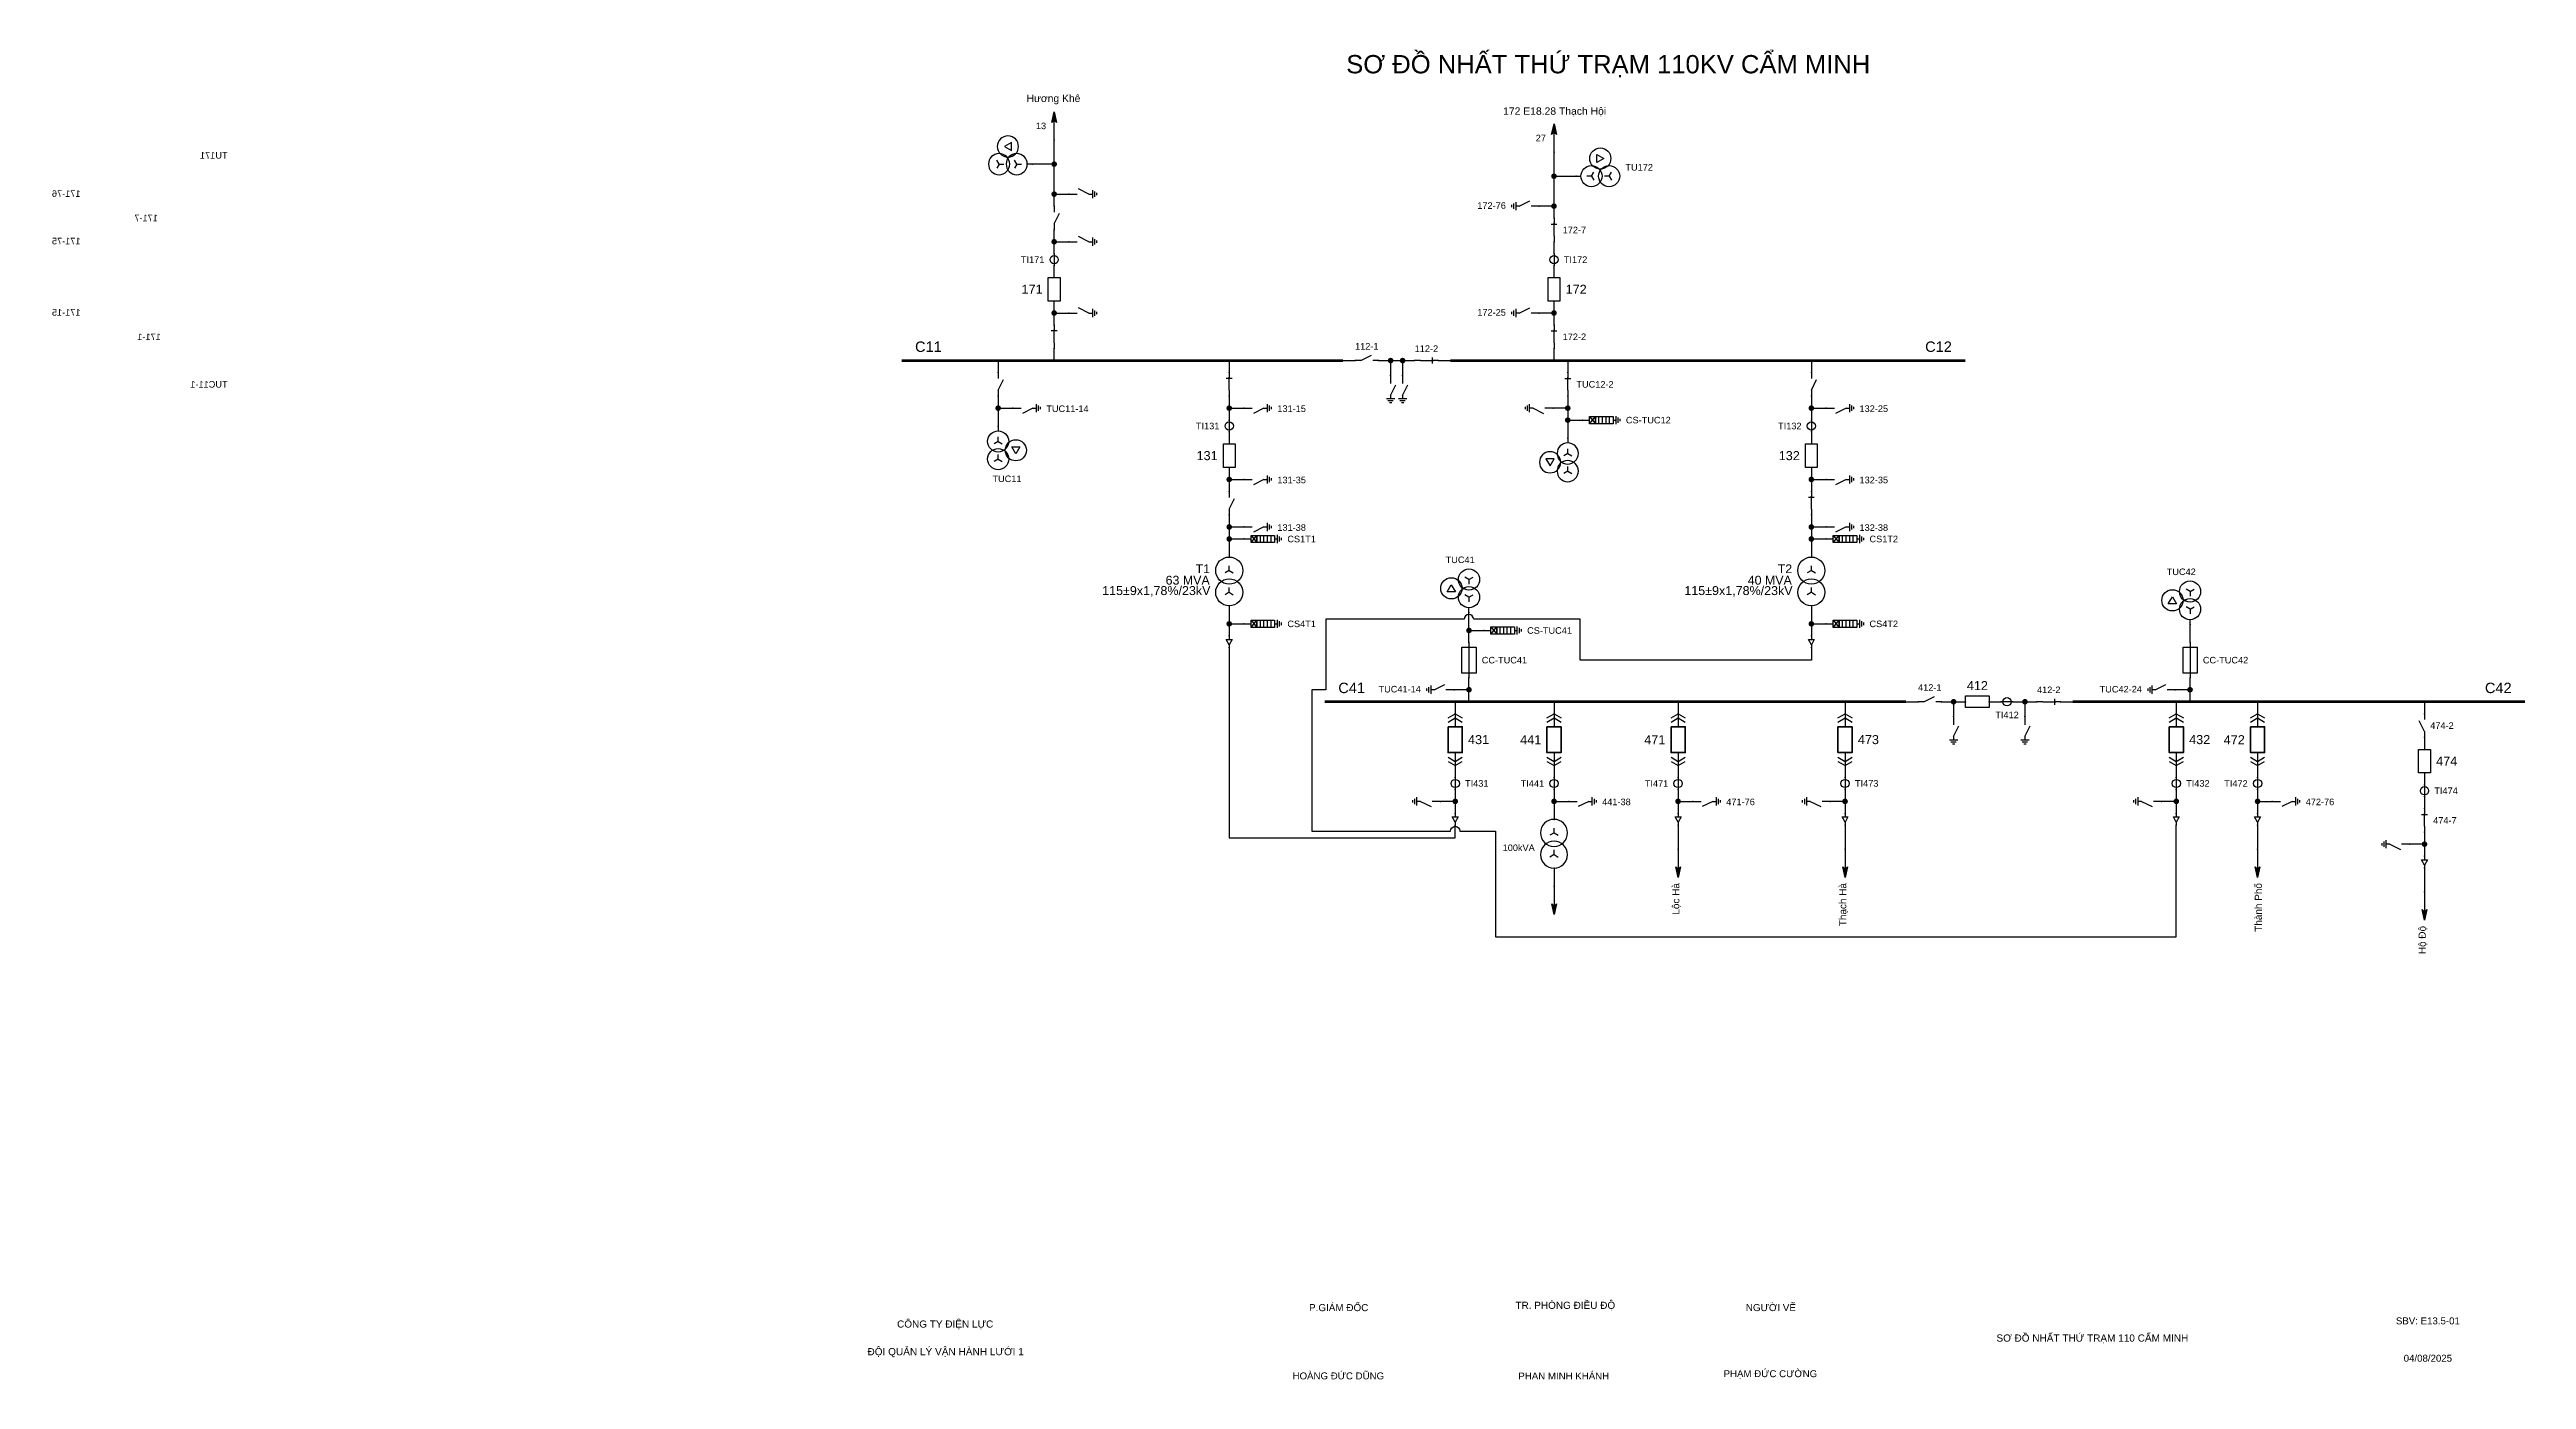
# Model space of a CAD drawing. Header units: millimetres. Extents: x -379 to 411, y 7 to 290.
# Drawn here: x -115 to 411, y 7 to 290 of the extents above; entities that cross this region are included whole.
import ezdxf

# ---------------------------------------------------------------- set-up
doc = ezdxf.new("R2010")
doc.units = ezdxf.units.MM
for name, color, linetype, lineweight in [('BUSBAR_110KV', 1, 'Continuous', 50), ('BUSBAR_22KV', 5, 'Continuous', 50), ('HV_110KV', 1, 'Continuous', 25), ('MV_22KV', 5, 'Continuous', 25), ('SLD_OTHER', 7, 'Continuous', 25)]:
    doc.layers.add(name, color=color, linetype=linetype, lineweight=lineweight)
doc.layers.add('SYM_PORTS', color=8, linetype='Continuous', plot=False)
doc.layers.add('TEXT', color=7, linetype='Continuous')
doc.styles.add('SLD_TEXT', font='arial.ttf')

# ---------------------------------------------------------------- blocks, each defined once
blk = doc.blocks.new('SYM_DISCONNECTOR_CLOSED')
at = {"lineweight": 25}
for points in [[(-0.625, 1.25), (0.625, 1.25)], [(0, 2.5), (0, 1.25)], [(0, -1.25), (0, 1.5)], [(0, -1.25), (0, -2.5)]]:
    blk.add_lwpolyline(points, dxfattribs=at)
at = {"layer": 'SYM_PORTS'}
for p in [(0, 2.5), (0, -2.5)]:
    blk.add_point(p, dxfattribs=at)
blk.add_attdef('DEVICE_CODE', (1.625, -0.5), '', height=2)
blk = doc.blocks.new('SYM_EARTHING_SWITCH_OPEN')
at = {"lineweight": 25}
for points in [[(0, -1.25), (-1.125, 1)], [(0, 3), (0, 1.25)], [(-0.875, -2), (0.875, -2)], [(-0.5625, -2.4375), (0.5625, -2.4375)], [(-0.25, -2.875), (0.25, -2.875)], [(0, -1.25), (0, -2)]]:
    blk.add_lwpolyline(points, dxfattribs=at)
at = {"layer": 'SYM_PORTS'}
blk.add_point((0, 3), dxfattribs=at)
blk.add_attdef('DEVICE_CODE', (1.875, 0), '', height=2)
blk = doc.blocks.new('SYM_CIRCUIT_BREAKER')
at = {"lineweight": 25}
blk.add_lwpolyline([(-1.25, 2.5), (1.25, 2.5), (1.25, -2.5), (-1.25, -2.5)], close=True, dxfattribs=at)
at = {"layer": 'SYM_PORTS'}
for p in [(0, 2.5), (0, -2.5)]:
    blk.add_point(p, dxfattribs=at)
blk.add_attdef('DEVICE_CODE', (2.25, -0.5), '', height=2)
at = {"flags": 1}
blk.add_attdef('RATING', (2.25, -3.5), '', height=2, dxfattribs=at)
blk = doc.blocks.new('SYM_CURRENT_TRANSFORMER')
at = {"lineweight": 25}
blk.add_lwpolyline([(0, 1.25), (0, -1.25)], dxfattribs=at)
blk.add_circle((0, 0), 0.875, dxfattribs=at)
at = {"layer": 'SYM_PORTS'}
for p in [(0, 1.25), (0, -1.25)]:
    blk.add_point(p, dxfattribs=at)
blk.add_attdef('DEVICE_CODE', (1.875, -1.75), '', height=2)
at = {"flags": 1}
blk.add_attdef('RATIO', (1.875, -4.75), '', height=2, dxfattribs=at)
blk = doc.blocks.new('SYM_DISCONNECTOR_OPEN')
at = {"lineweight": 25}
for points in [[(0, -1.25), (-1.125, 1)], [(0, 2.5), (0, 1.25)], [(0, -1.25), (0, -2.5)]]:
    blk.add_lwpolyline(points, dxfattribs=at)
at = {"layer": 'SYM_PORTS'}
for p in [(0, 2.5), (0, -2.5)]:
    blk.add_point(p, dxfattribs=at)
blk.add_attdef('DEVICE_CODE', (1, -0.5), '', height=2)
blk = doc.blocks.new('SYM_VOLTAGE_TRANSFORMER')
at = {"lineweight": 25}
for points in [[(0, 1.375), (-0.8625, 0.875)], [(0, 4.625), (0, 3.625)], [(0, 1.375), (0, 2.375)], [(0, 1.375), (0.8625, 0.875)], [(0, -2.375), (-0.8625, -2.875)], [(0, -2.375), (0, -1.375)], [(0, -2.375), (0.8625, -2.875)]]:
    blk.add_lwpolyline(points, dxfattribs=at)
blk.add_lwpolyline([(2.875, 0.25), (4.625, 0.25), (3.75, -1.25)], close=True, dxfattribs=at)
for centre in [(0, 1.375), (3.75, -0.5), (0, -2.375)]:
    blk.add_circle(centre, 2.25, dxfattribs=at)
at = {"layer": 'SYM_PORTS'}
blk.add_point((0, 4.625), dxfattribs=at)
blk.add_attdef('DEVICE_CODE', (7, 1.625), '', height=2)
at = {"flags": 1}
blk.add_attdef('RATIO', (7, -1.375), '', height=2, dxfattribs=at)
blk = doc.blocks.new('SYM_LINE_FEEDER_ARROW')
blk.add_hatch(color=7).paths.add_polyline_path([(0, -3), (-0.5, -0.75), (0, -1.25), (0.5, -0.75)])
at = {"lineweight": 25}
blk.add_lwpolyline([(0, 3), (0, -1.25)], dxfattribs=at)
blk.add_lwpolyline([(0, -3), (-0.5, -0.75), (0, -1.25), (0.5, -0.75)], close=True, dxfattribs=at)
at = {"layer": 'SYM_PORTS'}
blk.add_point((0, 3), dxfattribs=at)
blk.add_attdef('LINE_NAME', (1.5, 0), '', height=2)
blk = doc.blocks.new('SYM_SURGE_ARRESTER')
at = {"lineweight": 25}
for points in [[(-0.75, 2.5), (0.75, 2.5), (0.75, 1.25), (-0.75, 1.25)], [(-0.75, 1.25), (0.75, 1.25), (0.75, -2.5), (-0.75, -2.5)]]:
    blk.add_lwpolyline(points, close=True, dxfattribs=at)
for points in [[(-0.75, 2.5), (0.75, 1.25)], [(0.75, 2.5), (-0.75, 1.25)], [(-0.75, 0.5), (0.75, 0.5)], [(0, 4), (0, 2.5)], [(-0.875, -3.125), (0.875, -3.125)], [(-0.75, -0.25), (0.75, -0.25)], [(-0.75, -1), (0.75, -1)], [(-0.75, -1.75), (0.75, -1.75)], [(-0.5625, -3.5625), (0.5625, -3.5625)], [(-0.25, -4), (0.25, -4)], [(0, -2.5), (0, -3.125)]]:
    blk.add_lwpolyline(points, dxfattribs=at)
at = {"layer": 'SYM_PORTS'}
blk.add_point((0, 4), dxfattribs=at)
blk.add_attdef('DEVICE_CODE', (1.875, 1), '', height=2)
blk = doc.blocks.new('SYM_TRANSFORMER_2W')
at = {"lineweight": 25}
for points in [[(0, 2.3125), (-0.8625, 1.8125)], [(0, 2.3125), (0, 3.3125)], [(0, 2.3125), (0.8625, 1.8125)], [(0, -2.3125), (-0.8625, -2.8125)], [(0, -2.3125), (0, -1.3125)], [(0, -2.3125), (0.8625, -2.8125)]]:
    blk.add_lwpolyline(points, dxfattribs=at)
for centre in [(0, 2.3125), (0, -2.3125)]:
    blk.add_circle(centre, 2.875, dxfattribs=at)
at = {"layer": 'SYM_PORTS'}
for p in [(0, 5.1875), (0, -5.1875)]:
    blk.add_point(p, dxfattribs=at)
blk.add_attdef('DEVICE_CODE', (3.875, 2.1875), '', height=2)
at = {"flags": 1}
for tag, p in [('POWER', (3.875, -0.8125)), ('VOLTAGE_RATIO', (3.875, -3.8125))]:
    blk.add_attdef(tag, p, '', height=2, dxfattribs=at)
blk = doc.blocks.new('SYM_CABLE_TERMINATION')
at = {"lineweight": 25}
blk.add_lwpolyline([(-0.625, 0.5), (0.625, 0.5), (0, -0.625)], close=True, dxfattribs=at)
for points in [[(0, 1.25), (0, 0.5)], [(0, -0.625), (0, -1.25)]]:
    blk.add_lwpolyline(points, dxfattribs=at)
at = {"layer": 'SYM_PORTS'}
for p in [(0, 1.25), (0, -1.25)]:
    blk.add_point(p, dxfattribs=at)
blk = doc.blocks.new('SYM_DRAWOUT_BREAKER')
at = {"lineweight": 25}
for points in [[(-1.5, 4.625), (0, 5.5), (1.5, 4.625)], [(0, 5.5), (0, 2.75)], [(-1.5, 3.75), (0, 4.625), (1.5, 3.75)], [(-1.5, -3.75), (0, -4.625), (1.5, -3.75)], [(-1.5, -4.625), (0, -5.5), (1.5, -4.625)], [(0, -2.75), (0, -5.5)]]:
    blk.add_lwpolyline(points, dxfattribs=at)
at = {"lineweight": 35}
blk.add_lwpolyline([(-1.5, 2.75), (1.5, 2.75), (1.5, -2.75), (-1.5, -2.75)], close=True, dxfattribs=at)
at = {"layer": 'SYM_PORTS'}
for p in [(0, 5.5), (0, -5.5)]:
    blk.add_point(p, dxfattribs=at)
blk.add_attdef('DEVICE_CODE', (2.5, 2.5), '', height=2)
at = {"flags": 1}
blk.add_attdef('RATING', (2.5, -0.5), '', height=2, dxfattribs=at)
blk = doc.blocks.new('SYM_FUSE_DISCONNECTOR')
at = {"lineweight": 25}
blk.add_lwpolyline([(-1.5, 2.75), (1.5, 2.75), (1.5, -2.75), (-1.5, -2.75)], close=True, dxfattribs=at)
blk.add_lwpolyline([(0, 3.75), (0, -3.75)], dxfattribs=at)
at = {"layer": 'SYM_PORTS'}
for p in [(0, 3.75), (0, -3.75)]:
    blk.add_point(p, dxfattribs=at)
blk.add_attdef('DEVICE_CODE', (2.5, 0.75), '', height=2)
at = {"flags": 1}
blk.add_attdef('RATING', (2.5, -2.25), '', height=2, dxfattribs=at)

msp = doc.modelspace()

# ---------------------------------------------------------------- hatches: boundary and pattern name
at = {"layer": 'HV_110KV'}
h = msp.add_hatch(color=7, dxfattribs=at)
edge = h.paths.add_edge_path()
edge.add_arc((98.29, 265.69), 0.6, 0, 360)
h = msp.add_hatch(color=7, dxfattribs=at)
edge = h.paths.add_edge_path()
edge.add_arc((204.45, 263.13), 0.6, 0, 360)
h = msp.add_hatch(color=7, dxfattribs=at)
edge = h.paths.add_edge_path()
edge.add_arc((98.29, 259.31), 0.6, 0, 360)
h = msp.add_hatch(color=7, dxfattribs=at)
edge = h.paths.add_edge_path()
edge.add_arc((204.45, 256.76), 0.6, 0, 360)
h = msp.add_hatch(color=7, dxfattribs=at)
edge = h.paths.add_edge_path()
edge.add_arc((98.29, 249.2), 0.6, 0, 360)
h = msp.add_hatch(color=7, dxfattribs=at)
edge = h.paths.add_edge_path()
edge.add_arc((98.29, 234.05), 0.6, 0, 360)
h = msp.add_hatch(color=7, dxfattribs=at)
edge = h.paths.add_edge_path()
edge.add_arc((204.45, 234.05), 0.6, 0, 360)
h = msp.add_hatch(color=7, dxfattribs=at)
edge = h.paths.add_edge_path()
edge.add_arc((169.75, 223.95), 0.6, 0, 360)
h = msp.add_hatch(color=7, dxfattribs=at)
edge = h.paths.add_edge_path()
edge.add_arc((172.3, 223.95), 0.6, 0, 360)
h = msp.add_hatch(color=7, dxfattribs=at)
edge = h.paths.add_edge_path()
edge.add_arc((86.39, 213.84), 0.6, 0, 360)
h = msp.add_hatch(color=7, dxfattribs=at)
edge = h.paths.add_edge_path()
edge.add_arc((135.47, 213.84), 0.6, 0, 360)
h = msp.add_hatch(color=7, dxfattribs=at)
edge = h.paths.add_edge_path()
edge.add_arc((207.37, 213.84), 0.6, 0, 360)
h = msp.add_hatch(color=7, dxfattribs=at)
edge = h.paths.add_edge_path()
edge.add_arc((207.37, 211.29), 0.6, 0, 360)
h = msp.add_hatch(color=7, dxfattribs=at)
edge = h.paths.add_edge_path()
edge.add_arc((259.11, 213.84), 0.6, 0, 360)
h = msp.add_hatch(color=7, dxfattribs=at)
edge = h.paths.add_edge_path()
edge.add_arc((135.47, 198.69), 0.6, 0, 360)
h = msp.add_hatch(color=7, dxfattribs=at)
edge = h.paths.add_edge_path()
edge.add_arc((259.11, 198.69), 0.6, 0, 360)
h = msp.add_hatch(color=7, dxfattribs=at)
edge = h.paths.add_edge_path()
edge.add_arc((135.47, 188.59), 0.6, 0, 360)
h = msp.add_hatch(color=7, dxfattribs=at)
edge = h.paths.add_edge_path()
edge.add_arc((135.47, 186.04), 0.6, 0, 360)
h = msp.add_hatch(color=7, dxfattribs=at)
edge = h.paths.add_edge_path()
edge.add_arc((259.11, 188.59), 0.6, 0, 360)
h = msp.add_hatch(color=7, dxfattribs=at)
edge = h.paths.add_edge_path()
edge.add_arc((259.11, 186.04), 0.6, 0, 360)
at = {"layer": 'MV_22KV'}
h = msp.add_hatch(color=7, dxfattribs=at)
edge = h.paths.add_edge_path()
edge.add_arc((135.47, 168.01), 0.6, 0, 360)
h = msp.add_hatch(color=7, dxfattribs=at)
edge = h.paths.add_edge_path()
edge.add_arc((259.11, 168.01), 0.6, 0, 360)
h = msp.add_hatch(color=7, dxfattribs=at)
edge = h.paths.add_edge_path()
edge.add_arc((186.39, 166.6), 0.6, 0, 360)
h = msp.add_hatch(color=7, dxfattribs=at)
edge = h.paths.add_edge_path()
edge.add_arc((186.39, 154), 0.6, 0, 360)
h = msp.add_hatch(color=7, dxfattribs=at)
edge = h.paths.add_edge_path()
edge.add_arc((339.55, 154), 0.6, 0, 360)
h = msp.add_hatch(color=7, dxfattribs=at)
edge = h.paths.add_edge_path()
edge.add_arc((289.32, 151.45), 0.6, 0, 360)
h = msp.add_hatch(color=7, dxfattribs=at)
edge = h.paths.add_edge_path()
edge.add_arc((304.48, 151.45), 0.6, 0, 360)
h = msp.add_hatch(color=7, dxfattribs=at)
edge = h.paths.add_edge_path()
edge.add_arc((183.47, 130.29), 0.6, 0, 360)
h = msp.add_hatch(color=7, dxfattribs=at)
edge = h.paths.add_edge_path()
edge.add_arc((204.46, 130.29), 0.6, 0, 360)
h = msp.add_hatch(color=7, dxfattribs=at)
edge = h.paths.add_edge_path()
edge.add_arc((230.81, 130.29), 0.6, 0, 360)
h = msp.add_hatch(color=7, dxfattribs=at)
edge = h.paths.add_edge_path()
edge.add_arc((266.27, 130.29), 0.6, 0, 360)
h = msp.add_hatch(color=7, dxfattribs=at)
edge = h.paths.add_edge_path()
edge.add_arc((336.63, 130.29), 0.6, 0, 360)
h = msp.add_hatch(color=7, dxfattribs=at)
edge = h.paths.add_edge_path()
edge.add_arc((353.89, 130.29), 0.6, 0, 360)
h = msp.add_hatch(color=7, dxfattribs=at)
edge = h.paths.add_edge_path()
edge.add_arc((389.35, 121.19), 0.6, 0, 360)

# ---------------------------------------------------------------- linework, layer by layer
at = {"layer": 'BUSBAR_110KV', "const_width": 0.554}
for points in [[(65.86, 223.95), (159.64, 223.95)], [(182.4, 223.95), (291.83, 223.95)]]:
    msp.add_lwpolyline(points, dxfattribs=at)
at = {"layer": 'BUSBAR_22KV', "const_width": 0.554}
for points in [[(155.76, 151.45), (279.22, 151.45)], [(314.58, 151.45), (410.72, 151.45)]]:
    msp.add_lwpolyline(points, dxfattribs=at)
at = {"layer": 'HV_110KV'}
for points in [[(98.29, 265.69), (98.29, 270.79)], [(98.29, 265.69), (93.59, 265.69)], [(98.29, 259.31), (98.29, 265.69)], [(204.45, 263.13), (204.45, 268.24)], [(204.45, 256.76), (204.45, 263.13)], [(204.45, 263.13), (209.15, 263.13)], [(98.29, 256.76), (98.29, 259.31)], [(98.29, 259.31), (101.42, 259.31)], [(204.45, 256.76), (201.32, 256.76)], [(204.45, 254.2), (204.45, 256.76)], [(98.29, 249.2), (98.29, 251.76)], [(98.29, 246.65), (98.29, 249.2)], [(98.29, 249.2), (101.42, 249.2)], [(204.45, 246.65), (204.45, 249.2)], [(98.29, 241.6), (98.29, 244.15)], [(204.45, 241.6), (204.45, 244.15)], [(98.29, 234.05), (98.29, 236.6)], [(98.29, 231.5), (98.29, 234.05)], [(98.29, 234.05), (101.42, 234.05)], [(204.45, 234.05), (201.32, 234.05)], [(204.45, 234.05), (204.45, 236.6)], [(204.45, 231.5), (204.45, 234.05)], [(98.29, 223.95), (98.29, 226.5)], [(204.45, 223.95), (204.45, 226.5)], [(86.39, 223.95), (86.39, 221.4)], [(135.47, 223.95), (135.47, 221.4)], [(159.64, 223.95), (162.19, 223.95)], [(167.19, 223.95), (169.75, 223.95)], [(169.75, 223.95), (169.75, 220.81)], [(169.75, 223.95), (172.3, 223.95)], [(172.3, 223.95), (172.3, 220.81)], [(172.3, 223.95), (174.85, 223.95)], [(179.85, 223.95), (182.4, 223.95)], [(207.37, 223.95), (207.37, 221.4)], [(259.11, 223.95), (259.11, 221.4)], [(86.39, 216.4), (86.39, 213.84)], [(135.47, 216.4), (135.47, 213.84)], [(207.37, 216.4), (207.37, 213.84)], [(259.11, 216.4), (259.11, 213.84)], [(86.39, 213.84), (89.53, 213.84)], [(86.39, 213.84), (86.39, 210.02)], [(135.47, 213.84), (138.6, 213.84)], [(135.47, 213.84), (135.47, 211.29)], [(207.37, 213.84), (204.24, 213.84)], [(207.37, 213.84), (207.37, 211.29)], [(207.37, 211.29), (210.5, 211.29)], [(207.37, 211.29), (207.37, 207.47)], [(259.11, 213.84), (262.25, 213.84)], [(259.11, 213.84), (259.11, 211.29)], [(135.47, 208.79), (135.47, 206.24)], [(259.11, 208.79), (259.11, 206.24)], [(135.47, 201.24), (135.47, 198.69)], [(259.11, 201.24), (259.11, 198.69)], [(135.47, 198.69), (138.6, 198.69)], [(135.47, 198.69), (135.47, 196.14)], [(259.11, 198.69), (262.25, 198.69)], [(259.11, 198.69), (259.11, 196.14)], [(135.47, 191.14), (135.47, 188.59)], [(259.11, 191.14), (259.11, 188.59)], [(135.47, 188.59), (138.6, 188.59)], [(135.47, 188.59), (135.47, 186.04)], [(135.47, 186.04), (138.6, 186.04)], [(135.47, 186.04), (135.47, 182.21)], [(259.11, 188.59), (262.25, 188.59)], [(259.11, 188.59), (259.11, 186.04)], [(259.11, 186.04), (262.25, 186.04)], [(259.11, 186.04), (259.11, 182.21)]]:
    msp.add_lwpolyline(points, dxfattribs=at)
at = {"layer": 'MV_22KV'}
for points in [[(135.47, 171.83), (135.47, 168.01)], [(186.39, 166.6), (186.39, 170.43)], [(259.11, 171.83), (259.11, 168.01)], [(135.47, 168.01), (138.6, 168.01)], [(135.47, 168.01), (135.47, 165.46)], [(186.39, 164.05), (186.39, 166.6)], [(186.39, 166.6), (189.53, 166.6)], [(259.11, 168.01), (262.25, 168.01)], [(259.11, 168.01), (259.11, 165.46)], [(339.55, 164.05), (339.55, 167.88)], [(135.47, 162.96), (135.47, 160.26), (135.47, 122.54), (183.47, 122.54), (183.47, 125.24)], [(186.39, 154), (183.26, 154)], [(186.39, 154), (186.39, 156.55)], [(186.39, 151.45), (186.39, 154)], [(339.55, 154), (336.42, 154)], [(339.55, 154), (339.55, 156.55)], [(339.55, 151.45), (339.55, 154)], [(183.47, 151.45), (183.47, 148.9)], [(204.46, 151.45), (204.46, 148.9)], [(230.81, 151.45), (230.81, 148.9)], [(266.27, 151.45), (266.27, 148.9)], [(279.22, 151.45), (281.77, 151.45)], [(286.77, 151.45), (289.32, 151.45)], [(289.32, 151.45), (289.32, 148.31)], [(289.32, 151.45), (291.88, 151.45)], [(296.88, 151.45), (299.43, 151.45)], [(301.93, 151.45), (304.48, 151.45)], [(304.48, 151.45), (304.48, 148.31)], [(304.48, 151.45), (307.03, 151.45)], [(312.03, 151.45), (314.58, 151.45)], [(336.63, 151.45), (336.63, 148.9)], [(353.89, 151.45), (353.89, 148.9)], [(389.35, 151.45), (389.35, 148.9)], [(389.35, 143.9), (389.35, 141.34)], [(183.47, 137.9), (183.47, 135.34)], [(204.46, 137.9), (204.46, 135.34)], [(230.81, 137.9), (230.81, 135.34)], [(266.27, 137.9), (266.27, 135.34)], [(336.63, 137.9), (336.63, 135.34)], [(353.89, 137.9), (353.89, 135.34)], [(183.47, 132.84), (183.47, 130.29)], [(204.46, 132.84), (204.46, 130.29)], [(230.81, 132.84), (230.81, 130.29)], [(266.27, 132.84), (266.27, 130.29)], [(336.63, 132.84), (336.63, 130.29)], [(353.89, 132.84), (353.89, 130.29)], [(389.35, 136.34), (389.35, 133.79)], [(183.47, 130.29), (180.34, 130.29)], [(183.47, 130.29), (183.47, 127.74)], [(204.46, 130.29), (207.59, 130.29)], [(204.46, 130.29), (204.46, 126.47)], [(230.81, 130.29), (233.95, 130.29)], [(230.81, 130.29), (230.81, 127.74)], [(266.27, 130.29), (263.14, 130.29)], [(266.27, 130.29), (266.27, 127.74)], [(336.63, 130.29), (333.5, 130.29)], [(336.63, 130.29), (336.63, 127.74)], [(353.89, 130.29), (357.02, 130.29)], [(353.89, 130.29), (353.89, 127.74)], [(389.35, 131.29), (389.35, 128.74)], [(230.81, 125.24), (230.81, 120.14)], [(266.27, 125.24), (266.27, 120.14)], [(353.89, 125.24), (353.89, 120.14)], [(389.35, 121.19), (386.22, 121.19)], [(389.35, 123.74), (389.35, 121.19)], [(389.35, 121.19), (389.35, 118.64)], [(389.35, 116.14), (389.35, 111.04)]]:
    msp.add_lwpolyline(points, dxfattribs=at)
msp.add_lwpolyline([(259.11, 162.96), (259.11, 160.26), (210, 160.26), (210, 168.99), (187.39, 168.99, 1), (185.39, 168.99), (156, 168.99), (156, 153.99), (153, 153.99), (153, 123.99), (182.47, 123.99, -1), (184.47, 123.99), (192, 123.99), (192, 101.49), (336.63, 101.49), (336.63, 122.54), (336.63, 125.24)], format="xyb", dxfattribs=at)
at = {"layer": 'SLD_OTHER'}
msp.add_lwpolyline([(204.46, 116.09), (204.46, 112.26)], dxfattribs=at)

# ---------------------------------------------------------------- block references
at = {"layer": 'HV_110KV', "rotation": 180}
for p in [(98.29, 273.79), (204.45, 271.24)]:
    msp.add_blockref('SYM_LINE_FEEDER_ARROW', p, dxfattribs=at)
at = {"layer": 'HV_110KV'}
ref = msp.add_blockref('SYM_VOLTAGE_TRANSFORMER', (88.96, 265.69), dxfattribs=dict(at, xscale=-1, rotation=270))
ref.add_attrib('DEVICE_CODE', 'TU171', (77.28, 266.87), dxfattribs={"layer": 'TEXT', "extrusion": (0, 0, -1), "height": 1.395, "style": 'SLD_TEXT'})
ref = msp.add_blockref('SYM_VOLTAGE_TRANSFORMER', (213.78, 263.13), dxfattribs=dict(at, rotation=90))
ref.add_attrib('DEVICE_CODE', 'TU172', (219.62, 264.32), dxfattribs={"layer": 'TEXT', "height": 1.395, "style": 'SLD_TEXT'})
ref = msp.add_blockref('SYM_EARTHING_SWITCH_OPEN', (104.42, 259.31), dxfattribs=dict(at, xscale=-1, rotation=90))
ref.add_attrib('DEVICE_CODE', '171-76', (108.52, 258.74), dxfattribs={"layer": 'TEXT', "extrusion": (0, 0, -1), "height": 1.395, "style": 'SLD_TEXT'})
ref = msp.add_blockref('SYM_EARTHING_SWITCH_OPEN', (198.32, 256.76), dxfattribs=dict(at, rotation=270))
ref.add_attrib('DEVICE_CODE', '172-76', (188.16, 256.19), dxfattribs={"layer": 'TEXT', "height": 1.395, "style": 'SLD_TEXT'})
ref = msp.add_blockref('SYM_DISCONNECTOR_OPEN', (98.29, 254.26), dxfattribs=dict(at, xscale=-1))
ref.add_attrib('DEVICE_CODE', '171-7', (92.09, 253.56), dxfattribs={"layer": 'TEXT', "extrusion": (0, 0, -1), "height": 1.395, "style": 'SLD_TEXT'})
ref = msp.add_blockref('SYM_DISCONNECTOR_CLOSED', (204.45, 251.7), dxfattribs=at)
ref.add_attrib('DEVICE_CODE', '172-7', (206.29, 251), dxfattribs={"layer": 'TEXT', "height": 1.395, "style": 'SLD_TEXT'})
ref = msp.add_blockref('SYM_EARTHING_SWITCH_OPEN', (104.42, 249.2), dxfattribs=dict(at, xscale=-1, rotation=90))
ref.add_attrib('DEVICE_CODE', '171-75', (108.52, 248.64), dxfattribs={"layer": 'TEXT', "extrusion": (0, 0, -1), "height": 1.395, "style": 'SLD_TEXT'})
ref = msp.add_blockref('SYM_CURRENT_TRANSFORMER', (98.29, 245.4), dxfattribs=at)
ref.add_attrib('DEVICE_CODE', 'TI171', (91.22, 244.7), dxfattribs={"layer": 'TEXT', "height": 1.395, "style": 'SLD_TEXT'})
ref = msp.add_blockref('SYM_CURRENT_TRANSFORMER', (204.45, 245.4), dxfattribs=at)
ref.add_attrib('DEVICE_CODE', 'TI172', (206.54, 244.7), dxfattribs={"layer": 'TEXT', "height": 1.395, "style": 'SLD_TEXT'})
ref = msp.add_blockref('SYM_CIRCUIT_BREAKER', (98.29, 239.1), dxfattribs=at)
ref.add_attrib('DEVICE_CODE', '171', (91.35, 238.14), dxfattribs={"layer": 'TEXT', "height": 1.92, "style": 'SLD_TEXT'})
ref = msp.add_blockref('SYM_CIRCUIT_BREAKER', (204.45, 239.1), dxfattribs=at)
ref.add_attrib('DEVICE_CODE', '172', (206.92, 238.14), dxfattribs={"layer": 'TEXT', "height": 1.92, "style": 'SLD_TEXT'})
ref = msp.add_blockref('SYM_EARTHING_SWITCH_OPEN', (104.42, 234.05), dxfattribs=dict(at, xscale=-1, rotation=90))
ref.add_attrib('DEVICE_CODE', '171-15', (108.52, 233.49), dxfattribs={"layer": 'TEXT', "extrusion": (0, 0, -1), "height": 1.395, "style": 'SLD_TEXT'})
ref = msp.add_blockref('SYM_DISCONNECTOR_CLOSED', (98.29, 229), dxfattribs=dict(at, xscale=-1))
ref.add_attrib('DEVICE_CODE', '171-1', (91.47, 228.3), dxfattribs={"layer": 'TEXT', "extrusion": (0, 0, -1), "height": 1.395, "style": 'SLD_TEXT'})
ref = msp.add_blockref('SYM_EARTHING_SWITCH_OPEN', (198.32, 234.05), dxfattribs=dict(at, rotation=270))
ref.add_attrib('DEVICE_CODE', '172-25', (188.16, 233.49), dxfattribs={"layer": 'TEXT', "height": 1.395, "style": 'SLD_TEXT'})
ref = msp.add_blockref('SYM_DISCONNECTOR_CLOSED', (204.45, 229), dxfattribs=at)
ref.add_attrib('DEVICE_CODE', '172-2', (206.29, 228.3), dxfattribs={"layer": 'TEXT', "height": 1.395, "style": 'SLD_TEXT'})
ref = msp.add_blockref('SYM_DISCONNECTOR_OPEN', (164.69, 223.95), dxfattribs=dict(at, rotation=270))
ref.add_attrib('DEVICE_CODE', '112-1', (162.2, 226.29), dxfattribs={"layer": 'TEXT', "height": 1.395, "style": 'SLD_TEXT'})
ref = msp.add_blockref('SYM_DISCONNECTOR_CLOSED', (177.35, 223.95), dxfattribs=dict(at, rotation=270))
ref.add_attrib('DEVICE_CODE', '112-2', (174.86, 225.79), dxfattribs={"layer": 'TEXT', "height": 1.395, "style": 'SLD_TEXT'})
ref = msp.add_blockref('SYM_DISCONNECTOR_OPEN', (259.11, 218.9), dxfattribs=dict(at, xscale=-1))
ref.add_attrib('DEVICE_CODE', '132-2', (252.91, 218.21), dxfattribs={"layer": 'TEXT', "extrusion": (0, 0, -1), "height": 1.395, "style": 'SLD_TEXT'})
ref = msp.add_blockref('SYM_DISCONNECTOR_CLOSED', (135.47, 218.9), dxfattribs=dict(at, xscale=-1))
ref.add_attrib('DEVICE_CODE', '131-1', (128.64, 218.21), dxfattribs={"layer": 'TEXT', "extrusion": (0, 0, -1), "height": 1.395, "style": 'SLD_TEXT'})
ref = msp.add_blockref('SYM_DISCONNECTOR_OPEN', (86.39, 218.9), dxfattribs=dict(at, xscale=-1))
ref.add_attrib('DEVICE_CODE', 'TUC11-1', (77.28, 218.2), dxfattribs={"layer": 'TEXT', "extrusion": (0, 0, -1), "height": 1.395, "style": 'SLD_TEXT'})
ref = msp.add_blockref('SYM_DISCONNECTOR_CLOSED', (207.37, 218.9), dxfattribs=at)
ref.add_attrib('DEVICE_CODE', 'TUC12-2', (209.21, 218.2), dxfattribs={"layer": 'TEXT', "height": 1.395, "style": 'SLD_TEXT'})
ref = msp.add_blockref('SYM_EARTHING_SWITCH_OPEN', (172.3, 217.81), dxfattribs=dict(at, xscale=-1))
ref.add_attrib('DEVICE_CODE', '112-25', (175.45, 212.32), dxfattribs={"layer": 'TEXT', "extrusion": (0, 0, -1), "height": 1.395, "style": 'SLD_TEXT'})
ref = msp.add_blockref('SYM_EARTHING_SWITCH_OPEN', (169.75, 217.81), dxfattribs=dict(at, xscale=-1))
ref.add_attrib('DEVICE_CODE', '112-15', (166.84, 212.32), dxfattribs={"layer": 'TEXT', "extrusion": (0, 0, -1), "height": 1.395, "style": 'SLD_TEXT'})
ref = msp.add_blockref('SYM_EARTHING_SWITCH_OPEN', (201.24, 213.84), dxfattribs=dict(at, xscale=-1, rotation=270))
ref.add_attrib('DEVICE_CODE', 'TUC12-24', (188.16, 213.02), dxfattribs={"layer": 'TEXT', "extrusion": (0, 0, -1), "height": 1.395, "style": 'SLD_TEXT'})
ref = msp.add_blockref('SYM_EARTHING_SWITCH_OPEN', (92.53, 213.84), dxfattribs=dict(at, rotation=90))
ref.add_attrib('DEVICE_CODE', 'TUC11-14', (96.62, 213.02), dxfattribs={"layer": 'TEXT', "height": 1.395, "style": 'SLD_TEXT'})
ref = msp.add_blockref('SYM_CURRENT_TRANSFORMER', (135.47, 210.04), dxfattribs=at)
ref.add_attrib('DEVICE_CODE', 'TI131', (128.39, 209.35), dxfattribs={"layer": 'TEXT', "height": 1.395, "style": 'SLD_TEXT'})
ref = msp.add_blockref('SYM_EARTHING_SWITCH_OPEN', (141.6, 213.84), dxfattribs=dict(at, rotation=90))
ref.add_attrib('DEVICE_CODE', '131-15', (145.69, 213.03), dxfattribs={"layer": 'TEXT', "height": 1.395, "style": 'SLD_TEXT'})
ref = msp.add_blockref('SYM_SURGE_ARRESTER', (214.5, 211.29), dxfattribs=dict(at, rotation=90))
ref.add_attrib('DEVICE_CODE', 'CS-TUC12', (219.72, 210.6), dxfattribs={"layer": 'TEXT', "height": 1.395, "style": 'SLD_TEXT'})
ref = msp.add_blockref('SYM_CURRENT_TRANSFORMER', (259.11, 210.04), dxfattribs=at)
ref.add_attrib('DEVICE_CODE', 'TI132', (252.04, 209.35), dxfattribs={"layer": 'TEXT', "height": 1.395, "style": 'SLD_TEXT'})
ref = msp.add_blockref('SYM_EARTHING_SWITCH_OPEN', (265.25, 213.84), dxfattribs=dict(at, rotation=90))
ref.add_attrib('DEVICE_CODE', '132-25', (269.34, 213.03), dxfattribs={"layer": 'TEXT', "height": 1.395, "style": 'SLD_TEXT'})
ref = msp.add_blockref('SYM_VOLTAGE_TRANSFORMER', (207.37, 202.84), dxfattribs=dict(at, xscale=-1))
ref.add_attrib('DEVICE_CODE', 'TUC12', (202.41, 195.58), dxfattribs={"layer": 'TEXT', "extrusion": (0, 0, -1), "height": 1.395, "style": 'SLD_TEXT'})
ref = msp.add_blockref('SYM_VOLTAGE_TRANSFORMER', (86.39, 205.39), dxfattribs=at)
ref.add_attrib('DEVICE_CODE', 'TUC11', (85.18, 198.13), dxfattribs={"layer": 'TEXT', "height": 1.395, "style": 'SLD_TEXT'})
ref = msp.add_blockref('SYM_CIRCUIT_BREAKER', (135.47, 203.74), dxfattribs=at)
ref.add_attrib('DEVICE_CODE', '131', (128.53, 202.79), dxfattribs={"layer": 'TEXT', "height": 1.922, "style": 'SLD_TEXT'})
ref = msp.add_blockref('SYM_CIRCUIT_BREAKER', (259.11, 203.74), dxfattribs=at)
ref.add_attrib('DEVICE_CODE', '132', (252.18, 202.79), dxfattribs={"layer": 'TEXT', "height": 1.922, "style": 'SLD_TEXT'})
ref = msp.add_blockref('SYM_DISCONNECTOR_CLOSED', (259.11, 193.64), dxfattribs=dict(at, xscale=-1))
ref.add_attrib('DEVICE_CODE', '132-3', (252.29, 192.95), dxfattribs={"layer": 'TEXT', "extrusion": (0, 0, -1), "height": 1.395, "style": 'SLD_TEXT'})
ref = msp.add_blockref('SYM_DISCONNECTOR_OPEN', (135.47, 193.64), dxfattribs=dict(at, xscale=-1))
ref.add_attrib('DEVICE_CODE', '131-3', (129.27, 192.95), dxfattribs={"layer": 'TEXT', "extrusion": (0, 0, -1), "height": 1.395, "style": 'SLD_TEXT'})
ref = msp.add_blockref('SYM_EARTHING_SWITCH_OPEN', (141.6, 198.69), dxfattribs=dict(at, rotation=90))
ref.add_attrib('DEVICE_CODE', '131-35', (145.69, 197.88), dxfattribs={"layer": 'TEXT', "height": 1.395, "style": 'SLD_TEXT'})
ref = msp.add_blockref('SYM_EARTHING_SWITCH_OPEN', (265.25, 198.69), dxfattribs=dict(at, rotation=90))
ref.add_attrib('DEVICE_CODE', '132-35', (269.34, 197.88), dxfattribs={"layer": 'TEXT', "height": 1.395, "style": 'SLD_TEXT'})
ref = msp.add_blockref('SYM_EARTHING_SWITCH_OPEN', (141.6, 188.59), dxfattribs=dict(at, rotation=90))
ref.add_attrib('DEVICE_CODE', '131-38', (145.69, 187.77), dxfattribs={"layer": 'TEXT', "height": 1.395, "style": 'SLD_TEXT'})
ref = msp.add_blockref('SYM_EARTHING_SWITCH_OPEN', (265.25, 188.59), dxfattribs=dict(at, rotation=90))
ref.add_attrib('DEVICE_CODE', '132-38', (269.34, 187.77), dxfattribs={"layer": 'TEXT', "height": 1.395, "style": 'SLD_TEXT'})
ref = msp.add_blockref('SYM_SURGE_ARRESTER', (142.6, 186.04), dxfattribs=dict(at, rotation=90))
ref.add_attrib('DEVICE_CODE', 'CS1T1', (147.82, 185.34), dxfattribs={"layer": 'TEXT', "height": 1.395, "style": 'SLD_TEXT'})
ref = msp.add_blockref('SYM_SURGE_ARRESTER', (266.25, 186.04), dxfattribs=dict(at, rotation=90))
ref.add_attrib('DEVICE_CODE', 'CS1T2', (271.46, 185.34), dxfattribs={"layer": 'TEXT', "height": 1.395, "style": 'SLD_TEXT'})
ref = msp.add_blockref('SYM_TRANSFORMER_2W', (135.47, 177.02), dxfattribs=at)
ref.add_attrib('DEVICE_CODE', 'T1', (128.33, 178.78), dxfattribs={"layer": 'TEXT', "height": 1.869, "style": 'SLD_TEXT'})
ref = msp.add_blockref('SYM_TRANSFORMER_2W', (259.11, 177.02), dxfattribs=at)
ref.add_attrib('DEVICE_CODE', 'T2', (251.98, 178.78), dxfattribs={"layer": 'TEXT', "height": 1.869, "style": 'SLD_TEXT'})
at = {"layer": 'MV_22KV'}
ref = msp.add_blockref('SYM_VOLTAGE_TRANSFORMER', (186.39, 175.05), dxfattribs=dict(at, rotation=180))
ref.add_attrib('DEVICE_CODE', 'TUC41', (181.43, 180.92), dxfattribs={"layer": 'TEXT', "height": 1.395, "style": 'SLD_TEXT'})
ref = msp.add_blockref('SYM_VOLTAGE_TRANSFORMER', (339.55, 172.5), dxfattribs=dict(at, rotation=180))
ref.add_attrib('DEVICE_CODE', 'TUC42', (334.59, 178.37), dxfattribs={"layer": 'TEXT', "height": 1.395, "style": 'SLD_TEXT'})
ref = msp.add_blockref('SYM_SURGE_ARRESTER', (142.6, 168.01), dxfattribs=dict(at, rotation=90))
ref.add_attrib('DEVICE_CODE', 'CS4T1', (147.82, 167.31), dxfattribs={"layer": 'TEXT', "height": 1.395, "style": 'SLD_TEXT'})
ref = msp.add_blockref('SYM_SURGE_ARRESTER', (266.25, 168.01), dxfattribs=dict(at, rotation=90))
ref.add_attrib('DEVICE_CODE', 'CS4T2', (271.46, 167.31), dxfattribs={"layer": 'TEXT', "height": 1.395, "style": 'SLD_TEXT'})
for name, p in [('SYM_CABLE_TERMINATION', (135.47, 164.21)), ('SYM_CABLE_TERMINATION', (259.11, 164.21)), ('SYM_CABLE_TERMINATION', (183.47, 126.49)), ('SYM_CABLE_TERMINATION', (230.81, 126.49)), ('SYM_CABLE_TERMINATION', (266.27, 126.49)), ('SYM_CABLE_TERMINATION', (336.63, 126.49)), ('SYM_CABLE_TERMINATION', (353.89, 126.49)), ('SYM_LINE_FEEDER_ARROW', (230.81, 117.14)), ('SYM_LINE_FEEDER_ARROW', (266.27, 117.14)), ('SYM_LINE_FEEDER_ARROW', (353.89, 117.14)), ('SYM_CABLE_TERMINATION', (389.35, 117.39)), ('SYM_LINE_FEEDER_ARROW', (389.35, 108.04))]:
    msp.add_blockref(name, p, dxfattribs=at)
ref = msp.add_blockref('SYM_FUSE_DISCONNECTOR', (186.39, 160.3), dxfattribs=at)
ref.add_attrib('DEVICE_CODE', 'CC-TUC41', (189.11, 159.6), dxfattribs={"layer": 'TEXT', "height": 1.395, "style": 'SLD_TEXT'})
ref = msp.add_blockref('SYM_SURGE_ARRESTER', (193.53, 166.6), dxfattribs=dict(at, rotation=90))
ref.add_attrib('DEVICE_CODE', 'CS-TUC41', (198.74, 165.9), dxfattribs={"layer": 'TEXT', "height": 1.395, "style": 'SLD_TEXT'})
ref = msp.add_blockref('SYM_FUSE_DISCONNECTOR', (339.55, 160.3), dxfattribs=at)
ref.add_attrib('DEVICE_CODE', 'CC-TUC42', (342.27, 159.6), dxfattribs={"layer": 'TEXT', "height": 1.395, "style": 'SLD_TEXT'})
ref = msp.add_blockref('SYM_EARTHING_SWITCH_OPEN', (180.26, 154), dxfattribs=dict(at, rotation=270))
ref.add_attrib('DEVICE_CODE', 'TUC41-14', (167.18, 153.43), dxfattribs={"layer": 'TEXT', "height": 1.395, "style": 'SLD_TEXT'})
ref = msp.add_blockref('SYM_DISCONNECTOR_OPEN', (284.27, 151.45), dxfattribs=dict(at, rotation=270))
ref.add_attrib('DEVICE_CODE', '412-1', (281.78, 153.79), dxfattribs={"layer": 'TEXT', "height": 1.395, "style": 'SLD_TEXT'})
ref = msp.add_blockref('SYM_CIRCUIT_BREAKER', (294.38, 151.45), dxfattribs=dict(at, rotation=270))
ref.add_attrib('DEVICE_CODE', '412', (292.14, 153.92), dxfattribs={"layer": 'TEXT', "height": 1.92, "style": 'SLD_TEXT'})
ref = msp.add_blockref('SYM_DISCONNECTOR_CLOSED', (309.53, 151.45), dxfattribs=dict(at, rotation=270))
ref.add_attrib('DEVICE_CODE', '412-2', (307.04, 153.29), dxfattribs={"layer": 'TEXT', "height": 1.395, "style": 'SLD_TEXT'})
ref = msp.add_blockref('SYM_EARTHING_SWITCH_OPEN', (333.42, 154), dxfattribs=dict(at, rotation=270))
ref.add_attrib('DEVICE_CODE', 'TUC42-24', (320.34, 153.43), dxfattribs={"layer": 'TEXT', "height": 1.395, "style": 'SLD_TEXT'})
ref = msp.add_blockref('SYM_EARTHING_SWITCH_OPEN', (304.48, 145.31), dxfattribs=dict(at, xscale=-1))
ref.add_attrib('DEVICE_CODE', '412-25', (301.57, 139.82), dxfattribs={"layer": 'TEXT', "extrusion": (0, 0, -1), "height": 1.395, "style": 'SLD_TEXT'})
ref = msp.add_blockref('SYM_EARTHING_SWITCH_OPEN', (289.32, 145.31), dxfattribs=dict(at, xscale=-1))
ref.add_attrib('DEVICE_CODE', '412-15', (286.42, 139.82), dxfattribs={"layer": 'TEXT', "extrusion": (0, 0, -1), "height": 1.395, "style": 'SLD_TEXT'})
ref = msp.add_blockref('SYM_DRAWOUT_BREAKER', (183.47, 143.4), dxfattribs=at)
ref.add_attrib('DEVICE_CODE', '431', (186.19, 142.45), dxfattribs={"layer": 'TEXT', "height": 1.922, "style": 'SLD_TEXT'})
ref = msp.add_blockref('SYM_DRAWOUT_BREAKER', (204.46, 143.4), dxfattribs=at)
ref.add_attrib('DEVICE_CODE', '441', (197.27, 142.43), dxfattribs={"layer": 'TEXT', "height": 1.92, "style": 'SLD_TEXT'})
ref = msp.add_blockref('SYM_DRAWOUT_BREAKER', (230.81, 143.4), dxfattribs=at)
ref.add_attrib('DEVICE_CODE', '471', (223.63, 142.43), dxfattribs={"layer": 'TEXT', "height": 1.92, "style": 'SLD_TEXT'})
ref = msp.add_blockref('SYM_DRAWOUT_BREAKER', (266.27, 143.4), dxfattribs=at)
ref.add_attrib('DEVICE_CODE', '473', (268.99, 142.45), dxfattribs={"layer": 'TEXT', "height": 1.922, "style": 'SLD_TEXT'})
ref = msp.add_blockref('SYM_CURRENT_TRANSFORMER', (300.68, 151.45), dxfattribs=dict(at, rotation=270))
ref.add_attrib('DEVICE_CODE', 'TI412', (298.19, 147.96), dxfattribs={"layer": 'TEXT', "height": 1.395, "style": 'SLD_TEXT'})
ref = msp.add_blockref('SYM_DRAWOUT_BREAKER', (336.63, 143.4), dxfattribs=at)
ref.add_attrib('DEVICE_CODE', '432', (339.35, 142.45), dxfattribs={"layer": 'TEXT', "height": 1.922, "style": 'SLD_TEXT'})
ref = msp.add_blockref('SYM_DRAWOUT_BREAKER', (353.89, 143.4), dxfattribs=at)
ref.add_attrib('DEVICE_CODE', '472', (346.7, 142.43), dxfattribs={"layer": 'TEXT', "height": 1.92, "style": 'SLD_TEXT'})
ref = msp.add_blockref('SYM_DISCONNECTOR_OPEN', (389.35, 146.4), dxfattribs=at)
ref.add_attrib('DEVICE_CODE', '474-2', (390.57, 145.7), dxfattribs={"layer": 'TEXT', "height": 1.395, "style": 'SLD_TEXT'})
ref = msp.add_blockref('SYM_CIRCUIT_BREAKER', (389.35, 138.84), dxfattribs=at)
ref.add_attrib('DEVICE_CODE', '474', (391.82, 137.89), dxfattribs={"layer": 'TEXT', "height": 1.923, "style": 'SLD_TEXT'})
ref = msp.add_blockref('SYM_CURRENT_TRANSFORMER', (183.47, 134.09), dxfattribs=at)
ref.add_attrib('DEVICE_CODE', 'TI431', (185.56, 133.41), dxfattribs={"layer": 'TEXT', "height": 1.395, "style": 'SLD_TEXT'})
ref = msp.add_blockref('SYM_CURRENT_TRANSFORMER', (204.46, 134.09), dxfattribs=at)
ref.add_attrib('DEVICE_CODE', 'TI441', (197.38, 133.39), dxfattribs={"layer": 'TEXT', "height": 1.395, "style": 'SLD_TEXT'})
ref = msp.add_blockref('SYM_CURRENT_TRANSFORMER', (230.81, 134.09), dxfattribs=at)
ref.add_attrib('DEVICE_CODE', 'TI471', (223.74, 133.39), dxfattribs={"layer": 'TEXT', "height": 1.395, "style": 'SLD_TEXT'})
ref = msp.add_blockref('SYM_CURRENT_TRANSFORMER', (266.27, 134.09), dxfattribs=at)
ref.add_attrib('DEVICE_CODE', 'TI473', (268.37, 133.41), dxfattribs={"layer": 'TEXT', "height": 1.395, "style": 'SLD_TEXT'})
ref = msp.add_blockref('SYM_CURRENT_TRANSFORMER', (336.63, 134.09), dxfattribs=at)
ref.add_attrib('DEVICE_CODE', 'TI432', (338.72, 133.41), dxfattribs={"layer": 'TEXT', "height": 1.395, "style": 'SLD_TEXT'})
ref = msp.add_blockref('SYM_CURRENT_TRANSFORMER', (353.89, 134.09), dxfattribs=at)
ref.add_attrib('DEVICE_CODE', 'TI472', (346.81, 133.39), dxfattribs={"layer": 'TEXT', "height": 1.395, "style": 'SLD_TEXT'})
ref = msp.add_blockref('SYM_CURRENT_TRANSFORMER', (389.35, 132.54), dxfattribs=at)
ref.add_attrib('DEVICE_CODE', 'TI474', (391.44, 131.85), dxfattribs={"layer": 'TEXT', "height": 1.395, "style": 'SLD_TEXT'})
ref = msp.add_blockref('SYM_EARTHING_SWITCH_OPEN', (330.5, 130.29), dxfattribs=dict(at, xscale=-1, rotation=270))
ref.add_attrib('DEVICE_CODE', '432-38', (320.34, 129.48), dxfattribs={"layer": 'TEXT', "extrusion": (0, 0, -1), "height": 1.395, "style": 'SLD_TEXT'})
ref = msp.add_blockref('SYM_EARTHING_SWITCH_OPEN', (260.14, 130.29), dxfattribs=dict(at, xscale=-1, rotation=270))
ref.add_attrib('DEVICE_CODE', '473-76', (249.98, 129.48), dxfattribs={"layer": 'TEXT', "extrusion": (0, 0, -1), "height": 1.395, "style": 'SLD_TEXT'})
ref = msp.add_blockref('SYM_TRANSFORMER_2W', (204.46, 121.28), dxfattribs=dict(at, xscale=-1))
ref.add_attrib('DEVICE_CODE', 'TD41', (195.6, 121.47), dxfattribs={"layer": 'TEXT', "extrusion": (0, 0, -1), "height": 1.395, "style": 'SLD_TEXT'})
ref = msp.add_blockref('SYM_EARTHING_SWITCH_OPEN', (177.34, 130.29), dxfattribs=dict(at, xscale=-1, rotation=270))
ref.add_attrib('DEVICE_CODE', '431-38', (167.18, 129.48), dxfattribs={"layer": 'TEXT', "extrusion": (0, 0, -1), "height": 1.395, "style": 'SLD_TEXT'})
ref = msp.add_blockref('SYM_EARTHING_SWITCH_OPEN', (210.59, 130.29), dxfattribs=dict(at, rotation=90))
ref.add_attrib('DEVICE_CODE', '441-38', (214.68, 129.48), dxfattribs={"layer": 'TEXT', "height": 1.395, "style": 'SLD_TEXT'})
ref = msp.add_blockref('SYM_EARTHING_SWITCH_OPEN', (236.95, 130.29), dxfattribs=dict(at, rotation=90))
ref.add_attrib('DEVICE_CODE', '471-76', (241.04, 129.48), dxfattribs={"layer": 'TEXT', "height": 1.395, "style": 'SLD_TEXT'})
ref = msp.add_blockref('SYM_EARTHING_SWITCH_OPEN', (360.02, 130.29), dxfattribs=dict(at, rotation=90))
ref.add_attrib('DEVICE_CODE', '472-76', (364.11, 129.48), dxfattribs={"layer": 'TEXT', "height": 1.395, "style": 'SLD_TEXT'})
ref = msp.add_blockref('SYM_DISCONNECTOR_CLOSED', (389.35, 126.24), dxfattribs=at)
ref.add_attrib('DEVICE_CODE', '474-7', (391.19, 125.54), dxfattribs={"layer": 'TEXT', "height": 1.395, "style": 'SLD_TEXT'})
ref = msp.add_blockref('SYM_EARTHING_SWITCH_OPEN', (383.22, 121.19), dxfattribs=dict(at, xscale=-1, rotation=270))
ref.add_attrib('DEVICE_CODE', '474-76', (373.06, 120.38), dxfattribs={"layer": 'TEXT', "extrusion": (0, 0, -1), "height": 1.395, "style": 'SLD_TEXT'})
at = {"layer": 'SLD_OTHER'}
msp.add_blockref('SYM_LINE_FEEDER_ARROW', (204.46, 109.26), dxfattribs=at)

# ---------------------------------------------------------------- texts
at = {"layer": 'TEXT', "attachment_point": 7, "style": 'SLD_TEXT'}
for s, insert, char_height in [('SƠ ĐỒ NHẤT THỨ TRẠM 110KV CẨM MINH', (160.31, 284.12), 3.889), ('Hương Khê', (92.43, 278.41), 1.568), ('13', (94.41, 273.1), 1.395), ('172 E18.28 Thạch Hội', (193.65, 275.83), 1.5736), ('27', (200.57, 270.54), 1.395), ('C11', (68.74, 225.76), 2.211), ('C12', (283.29, 225.76), 2.211), ('115±9x1,78%/23kV', (108.48, 173.77), 1.9003), ('63 MVA', (121.96, 176.31), 1.884), ('115±9x1,78%/23kV', (232.13, 173.77), 1.9003), ('40 MVA', (245.6, 176.31), 1.884), ('C41', (158.64, 153.26), 2.211), ('C42', (402.18, 153.26), 2.211), ('100kVA', (193.54, 119.71), 1.395), ('P.GIÁM ĐỐC', (152.42, 21.95), 1.503), ('TR. PHÒNG ĐIỀU ĐỘ', (196.25, 22.12), 1.5174), ('NGƯỜI VẼ', (245.2, 21.96), 1.492), ('CÔNG TY ĐIỆN LỰC', (64.92, 18.14), 1.5184), ('SƠ ĐỒ NHẤT THỨ TRẠM 110 CẨM MINH', (298.43, 15.16), 1.5227), ('SBV: E13.5-01', (383.27, 19.15), 1.4707), ('ĐỘI QUẢN LÝ VẬN HÀNH LƯỚI 1', (58.63, 12.18), 1.529), ('04/08/2025', (384.92, 11.21), 1.471), ('HOÀNG ĐỨC DŨNG', (148.92, 7.46), 1.4707), ('PHAN MINH KHÁNH', (196.88, 7.45), 1.4707), ('PHẠM ĐỨC CƯỜNG', (240.47, 7.62), 1.4707)]:
    msp.add_mtext(s, dxfattribs=dict(at, insert=insert, char_height=char_height))
at = {"layer": 'TEXT', "char_height": 1.512, "attachment_point": 7, "rotation": 90, "style": 'SLD_TEXT'}
for s, insert in [('Lộc Hà', (231.41, 106.23)), ('Thạch Hà', (266.87, 103.77)), ('Thành Phố', (354.82, 102.59)), ('Hộ Độ', (389.94, 97.83))]:
    msp.add_mtext(s, dxfattribs=dict(at, insert=insert))

doc.saveas('drawing.dxf')
